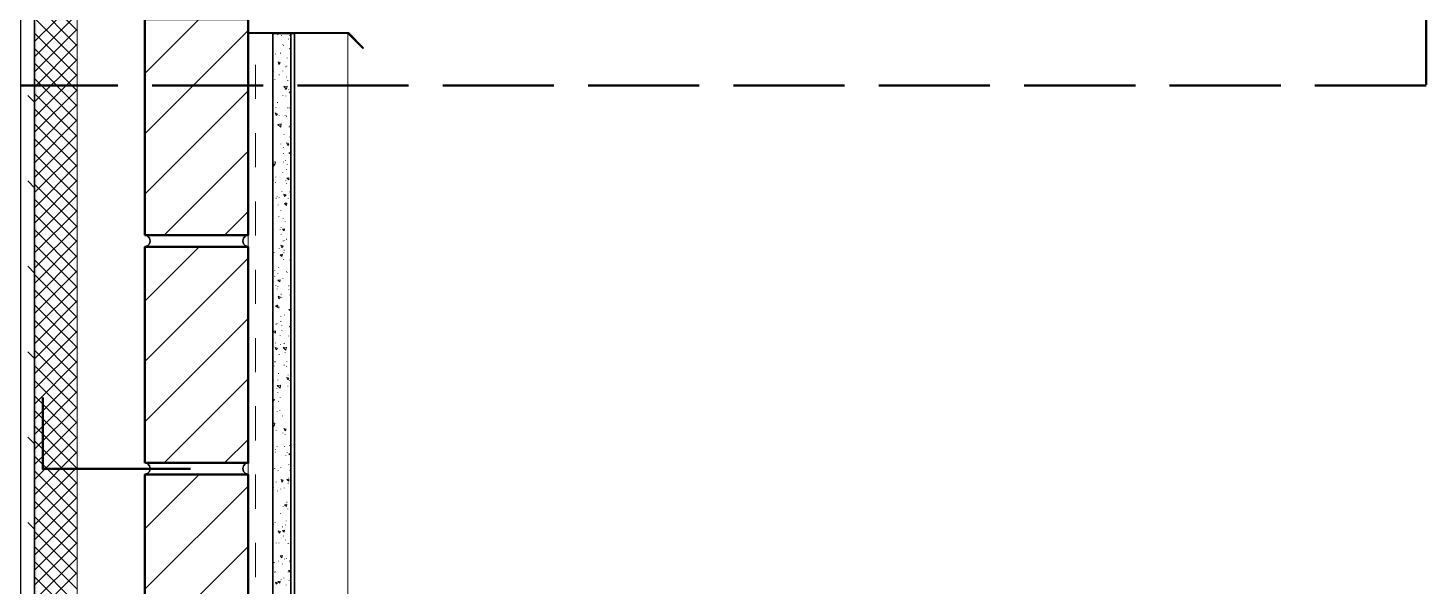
# Model space of a CAD drawing. Header units: inches. Extents: x 5 to 516, y -193 to 129.
# Drawn here: x 78.024 to 82.116, y -182.222 to -180.588 of the extents above; entities that cross this region are included whole.
import ezdxf

# ---------------------------------------------------------------- set-up
doc = ezdxf.new("R2010")
doc.units = ezdxf.units.IN
doc.header["$MEASUREMENT"] = 0
doc.linetypes.add('PDF_IMPORT', pattern=[1, 0.8, -0.2])
doc.layers.add('PDF8_Geometry', color=7, linetype='Continuous')
doc.layers.add('PDF8_Solid Fills', color=7, linetype='Continuous')

msp = doc.modelspace()

# ---------------------------------------------------------------- hatches: boundary and pattern name
at = {"layer": 'PDF8_Solid Fills', "transparency": 33554559}
msp.add_hatch(color=256, dxfattribs=at).paths.add_polyline_path([(78.0487701, -188.5757832), (78.0444044, -188.5757832), (78.0444044, -189.8902278), (78.0488489, -189.8857834), (78.0488487, -171.2291155), (78.0477376, -171.2291155)])

# ---------------------------------------------------------------- linework, layer by layer
at = {"layer": 'PDF8_Geometry', "lineweight": 35}
for points in [[(78.0021816, -189.8957837), (78.0021816, -171.2291155), (78.0432928, -171.2291155), (78.0432928, -189.8957837)], [(78.7932923, -180.6046713), (78.7932923, -189.3957831), (78.74107, -189.3957831), (78.74107, -180.6046713)], [(78.8044052, -189.3957831), (78.8044052, -180.6046713), (78.7932941, -180.6046713), (78.7932941, -189.3957831)]]:
    msp.add_lwpolyline(points, close=True, dxfattribs=at)
at = {"layer": 'PDF8_Geometry', "lineweight": 15}
for points in [[(78.1688483, -189.8957837), (78.1688483, -175.9368932), (78.0432928, -175.9368932), (78.0432928, -189.8957837)], [(78.7410688, -189.3957831), (78.7410688, -180.6046713), (78.6688466, -180.6046713), (78.6688466, -189.3957831)]]:
    msp.add_lwpolyline(points, close=True, dxfattribs=at)
at = {"layer": 'PDF8_Geometry', "linetype": 'PDF_IMPORT', "lineweight": 50, "ltscale": 0.406667}
msp.add_lwpolyline([(82.1155152, -179.1535603), (82.1155152, -180.7568939), (77.1355133, -180.7568941), (77.135514, -177.4557821), (79.2344022, -177.4557825), (79.2344047, -179.1535598), (82.1155162, -179.1535603)], dxfattribs=at)
at = {"layer": 'PDF8_Geometry', "lineweight": 15}
for points in [[(78.1688483, -180.5957827), (78.0432928, -180.4713383)], [(78.0432922, -180.6280048), (78.1688478, -180.5035603)], [(78.1688483, -180.6402265), (78.0432928, -180.5146709)], [(78.0432922, -180.6724485), (78.1688478, -180.5480041)], [(78.1688483, -180.6846714), (78.0432928, -180.5591158)], [(78.3666248, -180.7213377), (78.5255137, -180.5624488)], [(78.0432922, -180.7168934), (78.1688478, -180.5913379)], [(78.1688483, -180.7280041), (78.0432928, -180.6035596)], [(78.3666248, -180.8980051), (78.6688471, -180.5957829)], [(79.006626, -180.645783), (78.9621815, -180.6013385), (78.6710704, -180.6013385), (78.6688482, -180.6024496), (78.6688482, -180.8513385), (78.6710704, -180.8513385), (78.6710704, -180.6068941)], [(79.006626, -180.6457824), (79.0044037, -180.6480046), (78.9599593, -180.6046713), (78.6732926, -180.6046713), (78.6721815, -180.6046713), (78.6710704, -180.6068935)], [(78.7555138, -180.6080045), (78.7555138, -180.6068933)], [(78.7666267, -180.6102266), (78.7666267, -180.6091155)], [(78.7866281, -180.6213384), (78.7866281, -180.6202273)], [(78.7899602, -180.6102266), (78.7899602, -180.6091155)], [(78.8044052, -189.3957831), (78.9599608, -189.3957831), (78.9599608, -180.6046713), (78.8044052, -180.6046713)], [(78.0432922, -180.7613383), (78.1688478, -180.6357828)], [(78.1688483, -180.772449), (78.0432928, -180.6480045)], [(78.7632946, -180.6624489), (78.7632946, -180.6613378)], [(78.7699588, -180.6368933), (78.7699588, -180.6357822)], [(78.7721831, -180.6402265), (78.7721831, -180.6391154)], [(78.7932923, -180.646894), (78.7899589, -180.6480051)], [(78.7932923, -180.6513383), (78.7899589, -180.648005)], [(78.0432922, -180.804671), (78.1688478, -180.6802266)], [(78.1688483, -180.8168939), (78.0432928, -180.6913383)], [(78.742181, -180.6668932), (78.7410699, -180.6680043)], [(78.742181, -180.6668941), (78.742181, -180.6735607), (78.7410699, -180.6735607)], [(78.7488496, -180.6646711), (78.7488496, -180.66356)], [(78.7621824, -180.6891157), (78.7566269, -180.6868934)], [(78.7621837, -180.6891154), (78.7588504, -180.694671), (78.7566281, -180.6868932)], [(78.7788473, -180.7024496), (78.7788473, -180.7013385)], [(78.7821839, -180.7002263), (78.7821839, -180.6991152)], [(78.7832915, -180.6768939), (78.7832915, -180.6757828)], [(78.0432922, -180.8491159), (78.1688478, -180.7246715)], [(78.1688483, -180.8613377), (78.0432928, -180.7357821)], [(78.7432932, -180.7146713), (78.7432932, -180.7135602)], [(78.7466252, -180.740227), (78.7466252, -180.7391158)], [(78.759958, -180.725782), (78.759958, -180.7246709)], [(78.7699588, -180.7146713), (78.7699588, -180.7135602)], [(78.7810717, -180.7324495), (78.7810717, -180.7313384)], [(78.7844037, -180.7424491), (78.7844037, -180.741338)], [(78.0432922, -180.8057821), (78.0244033, -180.7857821)], [(78.0432922, -180.8935608), (78.1688478, -180.7691164)], [(78.1688483, -180.9057826), (78.0432928, -180.780227)], [(78.3666248, -181.0746714), (78.6688471, -180.7724491)], [(78.742181, -180.7668937), (78.742181, -180.7657826)], [(78.7699588, -180.7857829), (78.7699588, -180.7846718)], [(78.7832915, -180.7580051), (78.7732915, -180.7591163)], [(78.7832939, -180.7580048), (78.7810717, -180.7668937), (78.7732939, -180.7591159)], [(78.7766274, -180.7691158), (78.7766274, -180.7680047)], [(78.7877358, -180.7680047), (78.7877358, -180.7668936)], [(78.7932912, -180.7802275), (78.7921801, -180.7824497), (78.7899579, -180.7746719)], [(78.7932923, -180.7757822), (78.7899589, -180.7746711)], [(78.7932923, -180.7613383), (78.7932923, -180.7602272)], [(78.7932923, -180.7668937), (78.7932923, -180.7657826)], [(78.0432922, -180.9380046), (78.1688478, -180.8124491)], [(78.1688483, -180.9491164), (78.0432928, -180.824672)], [(78.7499618, -180.8213382), (78.7499618, -180.8202271)], [(78.7544061, -180.8068932), (78.7544061, -180.8057821)], [(78.7788473, -180.7880051), (78.7788473, -180.7868939)], [(78.7844037, -180.8224492), (78.7844037, -180.8213381)], [(78.7910724, -180.8224492), (78.7910724, -180.8213381)], [(78.0432922, -180.9824495), (78.1688478, -180.856894)], [(78.7544028, -180.8391161), (78.7510695, -180.8446717), (78.7477362, -180.8368939)], [(78.7544061, -180.8391152), (78.7477394, -180.836893)], [(78.759958, -180.8457827), (78.759958, -180.8446716)], [(78.7766274, -180.8446717), (78.7766274, -180.8435606)], [(78.7810717, -180.8468938), (78.7810717, -180.8457827)], [(78.0432922, -181.0257822), (78.1688478, -180.9013378)], [(78.1688483, -180.9935602), (78.0432928, -180.8691157)], [(78.7655134, -180.8691159), (78.7644023, -180.8780048), (78.7555134, -180.870227)], [(78.7655145, -180.8691163), (78.7555145, -180.8702274)], [(78.756626, -180.8735605), (78.756626, -180.8724494)], [(78.7632946, -180.8724495), (78.7632946, -180.8713384)], [(78.774403, -180.9002272), (78.774403, -180.8991161)], [(78.788848, -180.8780048), (78.788848, -180.8768937)], [(78.7910724, -180.8757827), (78.7910724, -180.8746715)], [(78.7910724, -180.9080047), (78.7910724, -180.9068936)], [(78.0432922, -181.0702271), (78.1688478, -180.9457827)], [(78.1688483, -181.0380051), (78.0432928, -180.9124495)], [(78.4232926, -181.194671), (78.6688482, -180.9491155)], [(78.7644023, -180.928005), (78.7644023, -180.9268939)], [(78.7721831, -180.9380046), (78.7721831, -180.9368935)], [(78.7877358, -180.926894), (78.7810691, -180.9246717)], [(78.7877371, -180.9268937), (78.7844037, -180.9324493), (78.7810704, -180.9246715)], [(78.7855159, -180.9335604), (78.7855159, -180.9324492)], [(78.0432922, -181.1146709), (78.1688478, -180.9891153)], [(78.1688483, -181.0824488), (78.0432928, -180.9568933)], [(78.745513, -180.9891159), (78.7410686, -180.9880048)], [(78.7488475, -180.980227), (78.7466252, -180.9891159), (78.7410697, -180.9846715)], [(78.7455143, -180.9891157), (78.742181, -180.9935602), (78.7410699, -180.9924491)], [(78.7488496, -180.9802274), (78.7410719, -180.9813385)], [(78.7721831, -180.9557828), (78.7721831, -180.9546717)], [(78.7721831, -180.9813385), (78.7721831, -180.9802273)], [(78.7777396, -180.9768942), (78.7777396, -180.9757831)], [(78.7832915, -180.9891159), (78.7832915, -180.9880048)], [(78.7932923, -180.9524496), (78.7877367, -180.9535607)], [(78.7932923, -180.9580049), (78.7877367, -180.9535605)], [(78.1688483, -181.1257827), (78.0432928, -181.0013382)], [(78.7499618, -181.0246712), (78.7499618, -181.02356)], [(78.7699588, -181.0113384), (78.7699588, -181.0102273)], [(78.7810717, -181.0035598), (78.7810717, -181.0024487)], [(78.7877358, -181.0268933), (78.7821803, -181.0280044)], [(78.7877358, -181.0268942), (78.7877358, -181.0324497), (78.7821803, -181.0280053)], [(78.0432922, -181.0557821), (78.0244033, -181.0357821)], [(78.0432922, -181.1591158), (78.1688478, -181.0335602)], [(78.1688483, -181.1702265), (78.0432928, -181.045782)], [(78.7432932, -181.0335597), (78.7432932, -181.0324486)], [(78.7488496, -181.0413383), (78.7488496, -181.0402272)], [(78.7677389, -181.0668939), (78.7677389, -181.0657828)], [(78.7788473, -181.0346719), (78.7788473, -181.0335608)], [(78.7810717, -181.0446715), (78.7810717, -181.0435604)], [(78.7899602, -181.0691161), (78.7899602, -181.0680049)], [(78.0432922, -181.2024496), (78.1688478, -181.0780052)], [(78.1688483, -181.2146714), (78.0432928, -181.0891158)], [(78.7510695, -181.0868931), (78.7510695, -181.085782)], [(78.7532939, -181.0813378), (78.7532939, -181.0802267)], [(78.756626, -181.1068934), (78.756626, -181.1057823)], [(78.759958, -181.0857832), (78.759958, -181.0846721)], [(78.7799595, -181.0768935), (78.7732928, -181.0746713)], [(78.7799597, -181.0768933), (78.7755152, -181.0813378), (78.773293, -181.0746711)], [(78.7821828, -181.1013378), (78.7810717, -181.1080045), (78.7755161, -181.1024489)], [(78.7821839, -181.1013381), (78.7755172, -181.1024492)], [(78.7788473, -181.100227), (78.7788473, -181.0991159)], [(78.7855159, -181.0880053), (78.7855159, -181.0868942)], [(78.0432922, -181.2468934), (78.1688478, -181.1224489)], [(78.1688483, -181.2591163), (78.0432928, -181.1335607)], [(78.59996, -181.194671), (78.6688489, -181.1257821)], [(78.7588504, -181.1402265), (78.7588504, -181.1391154)], [(78.7644023, -181.1224495), (78.7644023, -181.1213384)], [(78.771071, -181.1468941), (78.771071, -181.145783)], [(78.0432922, -181.2913383), (78.1688478, -181.1668938)], [(78.1688483, -181.30356), (78.0432928, -181.1780045)], [(78.7621824, -181.178005), (78.7621824, -181.1768939)], [(78.7655145, -181.1735608), (78.7655145, -181.1724497)], [(78.7655145, -181.19356), (78.7655145, -181.1924489)], [(78.7755141, -181.1757826), (78.774403, -181.1824493), (78.7688475, -181.1768938)], [(78.7755152, -181.1757829), (78.7688485, -181.176894)], [(78.7766274, -181.1557826), (78.7766274, -181.1546715)], [(78.0432922, -181.3357832), (78.1688478, -181.2102276)], [(78.1688483, -181.3468939), (78.0432928, -181.2224494)], [(78.3666248, -181.3880044), (78.5255137, -181.2291155)], [(78.759958, -181.2335606), (78.759958, -181.2324495)], [(78.771071, -181.225782), (78.7644043, -181.2235598)], [(78.7710722, -181.2257829), (78.7677389, -181.2313385), (78.7644056, -181.2235607)], [(78.771071, -181.2124492), (78.771071, -181.2113381)], [(78.774403, -181.2113382), (78.774403, -181.210227)], [(78.7810717, -181.2068939), (78.7810717, -181.2057828)], [(78.0432922, -181.380227), (78.1688478, -181.2546714)], [(78.1688483, -181.3913388), (78.0432928, -181.2668943)], [(78.3666248, -181.5646718), (78.6688471, -181.2624496)], [(78.742181, -181.2768933), (78.742181, -181.2757822)], [(78.7444054, -181.2468934), (78.7444054, -181.2457823)], [(78.7688466, -181.2502266), (78.7621799, -181.2524488)], [(78.76885, -181.2502275), (78.7677389, -181.2568941), (78.7621833, -181.2524497)], [(78.7721831, -181.2668937), (78.7721831, -181.2657826)], [(78.7732908, -181.2468934), (78.7732908, -181.2457823)], [(78.774403, -181.2391159), (78.774403, -181.2380048)], [(78.7910724, -181.2680048), (78.7910724, -181.2668937)], [(78.0432922, -181.3057822), (78.0244033, -181.2857822)], [(78.0432922, -181.4235608), (78.1688478, -181.2991163)], [(78.1688483, -181.4357825), (78.0432928, -181.310227)], [(78.7466252, -181.2991158), (78.7466252, -181.2980046)], [(78.7466252, -181.3168939), (78.7466252, -181.3157828)], [(78.7555138, -181.3080054), (78.7555138, -181.3068943)], [(78.7577382, -181.2891162), (78.7577382, -181.2880051)], [(78.7810717, -181.3013379), (78.7810717, -181.3002268)], [(78.7832915, -181.3046711), (78.7832915, -181.30356)], [(78.0432922, -181.4680046), (78.1688478, -181.3435601)], [(78.1688483, -181.4802274), (78.0432928, -181.3546719)], [(78.7499618, -181.3424496), (78.7499618, -181.3413385)], [(78.7532939, -181.3524492), (78.7532939, -181.3513381)], [(78.7555138, -181.3446717), (78.7555138, -181.3435606)], [(78.7621813, -181.3257822), (78.7610702, -181.3313378), (78.7555147, -181.3268934)], [(78.7621824, -181.3257825), (78.7555158, -181.3268936)], [(78.7699588, -181.3224493), (78.7699588, -181.3213382)], [(78.7877358, -181.3435607), (78.7877358, -181.3424495)], [(78.7877358, -181.3535603), (78.7877358, -181.3524491)], [(78.0432922, -181.5124495), (78.1688478, -181.3868939)], [(78.1688483, -181.5235601), (78.0432928, -181.3991157)], [(78.742181, -181.3935609), (78.742181, -181.3924498)], [(78.7532939, -181.4002273), (78.7532939, -181.3991162)], [(78.7632946, -181.3757827), (78.756628, -181.3735605)], [(78.7632948, -181.3757825), (78.7588504, -181.381338), (78.7566281, -181.3735603)], [(78.7655145, -181.3680052), (78.7655145, -181.3668941)], [(78.7677389, -181.3780048), (78.7677389, -181.3768937)], [(78.7910724, -181.3702274), (78.7910724, -181.3691163)], [(78.0432922, -181.5568932), (78.1688478, -181.4313377)], [(78.3666248, -181.7413381), (78.6688471, -181.4391159)], [(78.7555138, -181.400227), (78.7555138, -181.4068937), (78.7488471, -181.4013381)], [(78.7555138, -181.4002273), (78.7488471, -181.4013384)], [(78.7588504, -181.4080047), (78.7588504, -181.4068936)], [(78.759958, -181.4057826), (78.759958, -181.4046715)], [(78.7644023, -181.4335604), (78.7644023, -181.4324493)], [(78.7755152, -181.4291161), (78.7755152, -181.428005)], [(78.7932923, -181.4113379), (78.7877367, -181.4124491)], [(78.7932923, -181.4168933), (78.7877367, -181.4124488)], [(78.0432922, -181.6002271), (78.1688478, -181.4757826)], [(78.1688483, -181.568005), (78.0432928, -181.4435606)], [(78.7488496, -181.4746718), (78.7488496, -181.4813385), (78.742183, -181.4757829)], [(78.7488496, -181.4746721), (78.742183, -181.4757832)], [(78.7510695, -181.4557828), (78.7510695, -181.4546717)], [(78.7532939, -181.4546718), (78.7532939, -181.4535607)], [(78.7644023, -181.4480043), (78.7644023, -181.4468931)], [(78.7677389, -181.4602271), (78.7677389, -181.459116)], [(78.7677389, -181.4735599), (78.7677389, -181.4724488)], [(78.7932923, -181.4668935), (78.7932923, -181.4680046), (78.7899589, -181.4613379)], [(78.7932923, -181.4624492), (78.7899589, -181.4613381)], [(78.0432922, -181.6446708), (78.1688478, -181.5202264)], [(78.1688483, -181.6124488), (78.0432928, -181.4868932)], [(78.7488496, -181.5113384), (78.7488496, -181.5102273)], [(78.7621824, -181.489116), (78.7621824, -181.4880048)], [(78.7632946, -181.5146716), (78.7632946, -181.5135605)], [(78.7810695, -181.5224487), (78.7788473, -181.5313376), (78.7710695, -181.5235598)], [(78.7810717, -181.5224491), (78.7710717, -181.5235602)], [(78.774403, -181.5124495), (78.774403, -181.5113384)], [(78.7866281, -181.490227), (78.7866281, -181.4891159)], [(78.0432922, -181.5557822), (78.0244033, -181.5357822)], [(78.0432922, -181.6891157), (78.1688478, -181.5635602)], [(78.1688483, -181.6568937), (78.0432928, -181.5313381)], [(78.742181, -181.5491155), (78.742181, -181.5557822), (78.7410699, -181.5557822)], [(78.742181, -181.5491158), (78.7410699, -181.5502269)], [(78.7544028, -181.5257832), (78.7510695, -181.5302277), (78.7477362, -181.523561)], [(78.7477374, -181.5646718), (78.7477374, -181.5635607)], [(78.7544061, -181.5257823), (78.7477394, -181.52356)], [(78.759958, -181.5446715), (78.759958, -181.5435604)], [(78.7766274, -181.5391162), (78.7766274, -181.5380051)], [(78.1688483, -181.7013386), (78.0432928, -181.575783)], [(78.7444054, -181.5780046), (78.7444054, -181.5768935)], [(78.7466252, -181.566894), (78.7466252, -181.5657829)], [(78.7577382, -181.6002271), (78.7577382, -181.599116)], [(78.774403, -181.5757825), (78.774403, -181.5746714)], [(78.7810717, -181.5791157), (78.7810717, -181.5780046)], [(78.7821839, -181.5657829), (78.7821839, -181.5646718)], [(78.7855159, -181.6046713), (78.7855159, -181.6035602)], [(78.0432922, -181.7335606), (78.1688478, -181.6080051)], [(78.1688483, -181.7446713), (78.0432928, -181.6202268)], [(78.4232926, -181.8613378), (78.6688482, -181.6157822)], [(78.7432932, -181.6224495), (78.7432932, -181.6213384)], [(78.7521817, -181.6435609), (78.7521817, -181.6424498)], [(78.7632935, -181.6335598), (78.7621824, -181.6424487), (78.7532935, -181.6346709)], [(78.7632946, -181.6335602), (78.7532946, -181.6346713)], [(78.7555138, -181.6191163), (78.7555138, -181.6180052)], [(78.7877358, -181.613561), (78.7821803, -181.6113388)], [(78.7877371, -181.6135608), (78.7844037, -181.6180053), (78.7821815, -181.6113386)], [(78.7844037, -181.6368934), (78.7844037, -181.6357823)], [(78.7899602, -181.6202274), (78.7899602, -181.6191163)], [(78.0432922, -181.7780044), (78.1688478, -181.6524488)], [(78.1688483, -181.7891162), (78.0432928, -181.6646717)], [(78.745513, -181.675783), (78.7410686, -181.6735607)], [(78.7455143, -181.6757828), (78.742181, -181.6802272), (78.7410699, -181.678005)], [(78.7555138, -181.6557826), (78.7555138, -181.6546715)], [(78.7577382, -181.6824493), (78.7577382, -181.6813382)], [(78.7621824, -181.6713387), (78.7621824, -181.6702276)], [(78.0432922, -181.8213382), (78.1688478, -181.6968938)], [(78.1688483, -181.83356), (78.0432928, -181.7080044)], [(78.7532939, -181.7113382), (78.7532939, -181.7102271)], [(78.7610702, -181.7091161), (78.7610702, -181.7080049)], [(78.7688466, -181.7246721), (78.7688466, -181.723561)], [(78.0432922, -181.8657831), (78.1688478, -181.7413387)], [(78.1688483, -181.8780049), (78.0432928, -181.7524493)], [(78.7466252, -181.7446713), (78.7410697, -181.7446713)], [(78.7466276, -181.7446709), (78.7444054, -181.7535598), (78.741072, -181.7502265)], [(78.7432932, -181.7535598), (78.7432932, -181.7524487)], [(78.7510695, -181.7680048), (78.7510695, -181.7668937)], [(78.7799595, -181.7624495), (78.7732928, -181.7602273)], [(78.7799607, -181.7624493), (78.7766274, -181.7680048), (78.7732941, -181.760227)], [(78.7921801, -181.754672), (78.7921801, -181.7535609)], [(78.0432922, -181.8057822), (78.0244033, -181.7857822)], [(78.0432922, -181.9102269), (78.1688478, -181.7846714)], [(78.1688483, -181.9213387), (78.0432928, -181.7968943)], [(78.59996, -181.8613378), (78.6688489, -181.7924489)], [(78.742181, -181.7780044), (78.742181, -181.7768933)], [(78.7699588, -181.7746712), (78.7699588, -181.7735601)], [(78.7766274, -181.7791155), (78.7766274, -181.7780044)], [(78.0432922, -181.9546718), (78.1688478, -181.8291163)], [(78.1688483, -181.9657825), (78.0432928, -181.841338)], [(78.7488496, -181.8235604), (78.7488496, -181.8224493)], [(78.7488496, -181.8302268), (78.7488496, -181.8291157)], [(78.7532939, -181.8146719), (78.7532939, -181.8135607)], [(78.7755152, -181.8146719), (78.7755152, -181.8135607)], [(78.7788473, -181.8402275), (78.7788473, -181.8391164)], [(78.7832915, -181.8313378), (78.7832915, -181.8302267)], [(78.7932923, -181.834671), (78.7877367, -181.834671)], [(78.7932923, -181.8402275), (78.7877367, -181.8346719)], [(78.7899602, -181.8102276), (78.7899602, -181.8091165)], [(78.0432922, -181.9980045), (78.1688478, -181.8735601)], [(78.1688483, -182.0102274), (78.0432928, -181.8846718)], [(78.745513, -181.8791159), (78.745513, -181.8780048)], [(78.7466252, -181.8791159), (78.7466252, -181.8780048)], [(78.756626, -181.8835602), (78.756626, -181.8824491)], [(78.7644023, -181.8746717), (78.7644023, -181.8735606)], [(78.7877358, -181.8657831), (78.7877358, -181.864672)], [(78.7910724, -181.8846713), (78.7910724, -181.8835602)], [(78.0432922, -182.0424494), (78.1688478, -181.918005)], [(78.1688483, -182.0546711), (78.0432928, -181.9291156)], [(78.3666248, -182.0546711), (78.5255137, -181.8957822)], [(78.3666248, -182.2313386), (78.6688471, -181.9291163)], [(78.7510695, -181.9180044), (78.7510695, -181.9168933)], [(78.771071, -181.912449), (78.7655154, -181.9102268)], [(78.7710722, -181.9124488), (78.7677389, -181.9180044), (78.7655167, -181.9102266)], [(78.7877358, -181.9091156), (78.7877358, -181.9146712), (78.7821803, -181.9102267)], [(78.7877358, -181.9091159), (78.7821803, -181.910227)], [(78.7855159, -181.9213387), (78.7855159, -181.9202276)], [(78.7877358, -181.9057827), (78.7877358, -181.9046715)], [(78.0432922, -182.0868932), (78.1688478, -181.9613376)], [(78.7432932, -181.9346715), (78.7432932, -181.9335604)], [(78.7544061, -181.9446711), (78.7544061, -181.94356)], [(78.7644023, -181.9380047), (78.7644023, -181.9368936)], [(78.774403, -181.9357826), (78.774403, -181.9346715)], [(78.7921801, -181.9457822), (78.7921801, -181.944671)], [(78.0432922, -182.1313381), (78.1688478, -182.0057825)], [(78.1688483, -182.098005), (78.0432928, -181.9735605)], [(78.7632946, -182.0102274), (78.7632946, -182.0091163)], [(78.771071, -181.9902271), (78.771071, -181.9891159)], [(78.7821828, -181.9835604), (78.7810717, -181.989116), (78.7755161, -181.9846715)], [(78.7821839, -181.9835607), (78.7755172, -181.9846718)], [(78.7821839, -181.9768943), (78.7821839, -181.9757832)], [(78.7844037, -181.9968935), (78.7844037, -181.9957823)], [(78.0432922, -182.0557822), (78.0244033, -182.0357822)], [(78.0432922, -182.175783), (78.1688478, -182.0502274)], [(78.1688483, -182.1424488), (78.0432928, -182.0180043)], [(78.7432932, -182.0424494), (78.7432932, -182.0413383)], [(78.7477374, -182.0368941), (78.7477374, -182.035783)], [(78.7688466, -182.0491158), (78.7688466, -182.0480047)], [(78.7777396, -182.0435605), (78.7777396, -182.0424494)], [(78.7799595, -182.0324498), (78.7799595, -182.0313387)], [(78.0432922, -182.2191157), (78.1688478, -182.0946712)], [(78.1688483, -182.1868937), (78.0432928, -182.0624492)], [(78.7632914, -182.0624496), (78.759958, -182.066894), (78.7566247, -182.0602273)], [(78.7632946, -182.0624497), (78.756628, -182.0602275)], [(78.7755141, -182.0580052), (78.774403, -182.0646719), (78.7688475, -182.0591163)], [(78.7755152, -182.0580055), (78.7688485, -182.0591166)], [(78.7721831, -182.0757825), (78.7721831, -182.0746714)], [(78.7777396, -182.0880054), (78.7777396, -182.0868943)], [(78.1688483, -182.2313386), (78.0432928, -182.105783)], [(78.3666248, -182.4080048), (78.6688471, -182.1057826)], [(78.7510695, -182.0968939), (78.7510695, -182.0957828)], [(78.7588504, -182.0968939), (78.7588504, -182.0957828)], [(78.7688466, -182.1324492), (78.7621799, -182.1335603)], [(78.76885, -182.1324489), (78.7677389, -182.1391156), (78.7621833, -182.13356)], [(78.7855159, -182.098005), (78.7855159, -182.0968939)], [(78.0432922, -182.2635606), (78.1688478, -182.1391161)], [(78.1688483, -182.2757823), (78.0432928, -182.1502268)], [(78.7444054, -182.1535605), (78.7444054, -182.1524494)], [(78.7577382, -182.1491163), (78.7577382, -182.1480052)], [(78.7688466, -182.1580048), (78.7688466, -182.1568937)], [(78.7755152, -182.1435609), (78.7755152, -182.1424498)], [(78.7810717, -182.1413388), (78.7810717, -182.1402277)], [(78.7932923, -182.175783), (78.7866256, -182.1768941)], [(78.7932923, -182.1835605), (78.7866256, -182.1768938)], [(78.7932923, -182.1535605), (78.7932923, -182.1546716), (78.7899589, -182.1480049)], [(78.7932923, -182.1491163), (78.7899589, -182.1480052)], [(78.7921801, -182.1502273), (78.7921801, -182.1491162)], [(78.0432922, -182.3080055), (78.1688478, -182.1824499)], [(78.1688483, -182.3191162), (78.0432928, -182.1946717)], [(78.7466252, -182.1824494), (78.7466252, -182.1813383)], [(78.7477374, -182.1791162), (78.7477374, -182.1780051)], [(78.7544028, -182.2124491), (78.7510695, -182.2168936), (78.7488473, -182.2102269)], [(78.7544061, -182.2124493), (78.7488505, -182.2102271)], [(78.7621813, -182.2080048), (78.7610702, -182.2135604), (78.7555147, -182.2091159)], [(78.7621824, -182.208005), (78.7555158, -182.2091161)], [(78.7655145, -182.2024497), (78.7655145, -182.2013386)], [(78.7732908, -182.1991165), (78.7732908, -182.1980054)], [(78.7799595, -182.2191157), (78.7799595, -182.2180046)], [(78.7855159, -182.1813383), (78.7855159, -182.1802272)], [(78.788848, -182.206894), (78.788848, -182.2057829)]]:
    msp.add_lwpolyline(points, dxfattribs=at)
at = {"layer": 'PDF8_Geometry', "lineweight": 50}
for points in [[(78.3666248, -181.1946719), (78.3666248, -180.5624496), (78.6688471, -180.5624496), (78.6688471, -181.1946719)], [(78.3666248, -181.8613386), (78.3666248, -181.2291163), (78.6688471, -181.2291163), (78.6688471, -181.8613386)], [(78.3666248, -182.5280053), (78.3666248, -181.8957831), (78.6688471, -181.8957831), (78.6688471, -182.5280053)]]:
    msp.add_lwpolyline(points, close=True, dxfattribs=at)
at = {"layer": 'PDF8_Geometry', "linetype": 'PDF_IMPORT', "lineweight": 15, "ltscale": 0.084444}
msp.add_lwpolyline([(78.6899575, -189.3957831), (78.6899575, -180.604671)], dxfattribs=at)
at = {"layer": 'PDF8_Geometry', "lineweight": 35}
for points in [[(78.3666248, -181.2291163), (78.3744026, -181.225783), (78.3799582, -181.2202274), (78.3821804, -181.2113386), (78.3799582, -181.2035608), (78.3744026, -181.1968941), (78.3666248, -181.1946719)], [(78.6688484, -181.194671), (78.6610706, -181.1968933), (78.655515, -181.2035599), (78.6532928, -181.2113377), (78.655515, -181.2202266), (78.6610706, -181.2257821), (78.6688484, -181.2291155)], [(78.3666248, -181.8957831), (78.3744026, -181.8924497), (78.3799582, -181.8868942), (78.3821804, -181.8780053), (78.3799582, -181.8702275), (78.3744026, -181.8635608), (78.3666248, -181.8613386)], [(78.6688484, -181.8613378), (78.6610706, -181.86356), (78.655515, -181.8702266), (78.6532928, -181.8780044), (78.655515, -181.8868933), (78.6610706, -181.8924489), (78.6688484, -181.8957822)]]:
    msp.add_lwpolyline(points, dxfattribs=at)
at = {"layer": 'PDF8_Geometry', "lineweight": 50}
msp.add_lwpolyline([(78.4999618, -181.8791159), (78.0677396, -181.8791159), (78.0677396, -181.670227)], dxfattribs=at)
at = {"layer": 'PDF8_Solid Fills', "lineweight": 15, "transparency": 33554559}
msp.add_solid([(78.0477365, -171.2291155), (78.0488476, -189.8957837), (78.0477365, -189.8957837)], dxfattribs=at)

doc.saveas('drawing.dxf')
